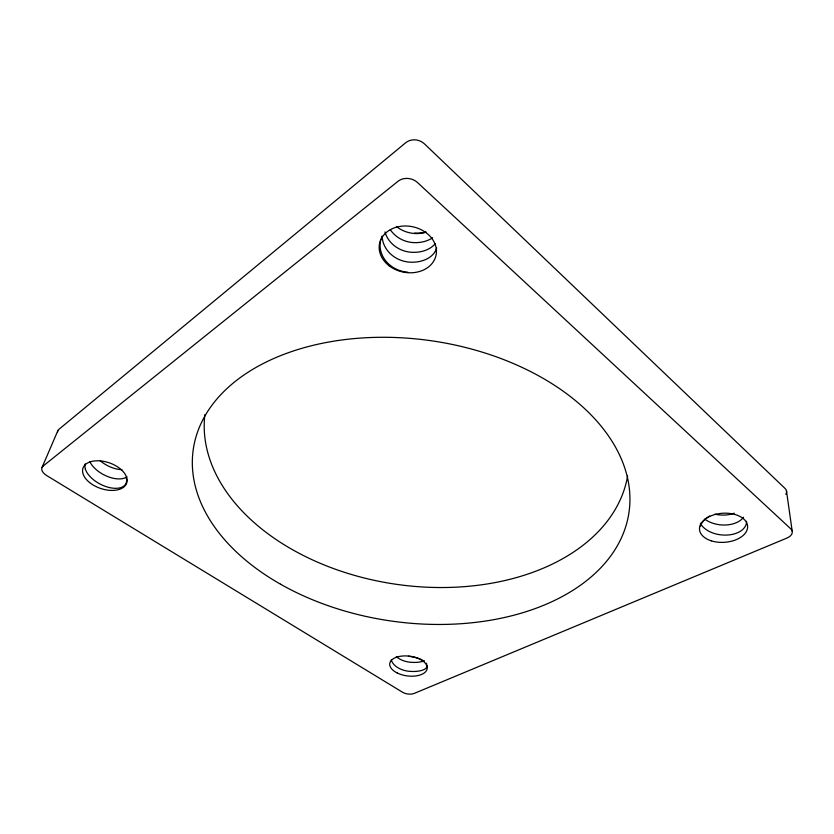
<?xml version="1.0" encoding="UTF-8"?>
<svg xmlns="http://www.w3.org/2000/svg" width="834" height="834" viewBox="0 0 834 834"><rect width="100%" height="100%" fill="white"/><g stroke="black" fill="none" stroke-linecap="round" stroke-linejoin="round"><path stroke-width="1.25" d="M42.086 467.332L57.911 430.573M43.128 466.06L398.047 181.27A13.771 11.582 13.2 0 1 417.49 182.521L790.715 528.787A11.144 6.578 -5.4 0 1 786.9 538.076L414.248 693.408A8.33 4.253 7.5 0 1 402.593 692.283L46.641 475.526A10.571 6.036 20.2 0 1 43.139 466.06M786.462 490.788L792.185 531.133M785.836 494.27A10.811 6.641 -6.2 0 0 785.034 488.432L424.464 143.875A13.25 11.488 14 0 0 405.751 142.708L58.953 429.291A10.269 6.109 20.9 0 0 57.515 432.127M627.627 475.974A213.619 142.937 8.2 0 1 395.858 584.238A213.619 142.937 8.2 0 1 204.893 414.55M425.069 232.498A27.803 23.05 11.8 0 1 396.369 226.462M700.383 523.262A23.738 14.918 5.9 0 0 723.954 535.084A23.738 14.918 5.9 0 0 745.992 524.805A23.706 13.646 -13.1 0 0 746.545 521.26M743.521 517.226A23.55 14.949 5.7 0 1 704.72 519.113M734.233 513.171A23.362 14.981 5.6 0 1 714.894 514.151M700.404 526.046A23.706 13.646 -13.1 0 1 709.744 516.006M396.317 656.598A18.473 12.083 8.3 0 0 410.203 662.238A18.525 7.516 6.9 0 0 424.12 660.872M427.196 665.157A18.64 7.433 6.9 0 1 409.046 671.287A18.588 12.051 8.3 0 1 391.25 659.871M408.431 656.275A18.64 7.433 6.9 0 1 421.295 659.558M422.129 659.975A18.64 7.433 6.9 0 1 422.911 660.413M423.641 660.851A18.64 7.433 6.9 0 1 424.298 661.31M426.31 663.218A18.64 7.433 6.9 0 1 426.643 663.708M121.941 469.657A22.403 12.364 28.1 0 1 100.257 460.827M126.997 476.85A22.56 12.312 27.9 0 1 107.294 476.391A22.56 12.312 27.9 0 1 89.884 461.775M126.247 477.611A22.716 12.26 27.7 0 1 110.255 487.744A22.716 12.26 27.7 0 1 85.422 469.281M85.422 469.271A22.779 14.272 9.7 0 1 85.235 463.86M436.672 247.948A28.314 20.141 9.3 0 1 409.546 262.147A28.21 25.103 15.2 0 1 382.17 237.002M384.974 231.925A27.949 25.03 15.5 0 0 411.266 252.264A28.054 20.162 9.3 0 0 435.192 243.705M432.648 237.711A27.793 20.183 9.4 0 1 412.966 242.569A27.689 24.957 15.9 0 1 390.281 229.642M407.795 272.207A28.471 25.166 14.9 0 1 380.95 239.108M381.451 237.607A28.471 25.166 14.9 0 1 382.045 236.137M425.997 231.935A27.543 20.193 9.4 0 1 414.623 233.04M280.568 584.217A220.124 141.561 8.2 0 0 628.471 515.537A220.124 141.561 8.2 0 0 324.353 342.868A220.124 141.561 8.2 0 0 280.568 584.217M389.071 265.723A28.846 23.154 11.4 0 0 435.942 255.736A28.846 23.154 11.4 0 0 398.391 226.712A28.846 23.154 11.4 0 0 389.071 265.723M89.572 482.521A23.112 13.532 18.9 0 0 126.539 483.491A23.112 13.532 18.9 0 0 98.37 460.785A23.112 13.532 18.9 0 0 89.572 482.521M397.213 672.986A18.88 9.935 7.5 0 0 427.102 669.035A18.88 9.935 7.5 0 0 401.102 656.16A18.88 9.935 7.5 0 0 397.213 672.986M711.235 540.818A24.113 14.564 -3.7 0 0 747.629 526.984A24.113 14.564 -3.7 0 0 711.798 515.537A24.113 14.564 -3.7 0 0 711.235 540.818"/></g></svg>
